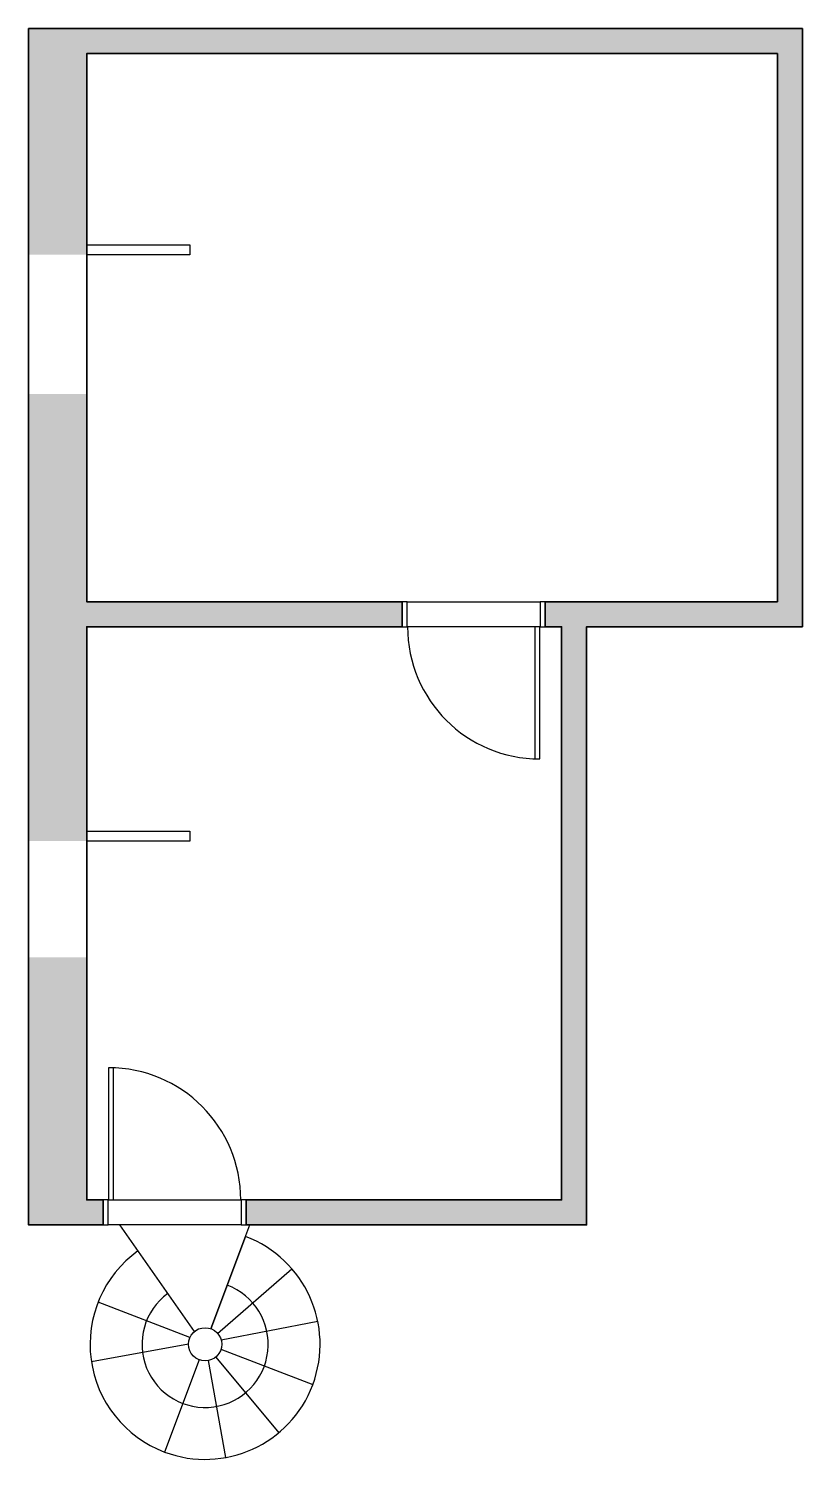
# Model space of a CAD drawing. Header units: millimetres. Extents: x -26958 to -22298, y 10192 to 18803.
import ezdxf

# ---------------------------------------------------------------- set-up
doc = ezdxf.new("R2010")
doc.units = ezdxf.units.MM
for name, color, linetype, lineweight in [('A-ALV-___-___-EXI', 250, 'Continuous', 35), ('A-ESC-___-___-EXI', 250, 'Continuous', 25), ('A-JAN-___-___-EXI', 250, 'Continuous', 25), ('A-POR-___-___-EXI', 250, 'Continuous', 25)]:
    doc.layers.add(name, color=color, linetype=linetype, lineweight=lineweight)

msp = doc.modelspace()

# ---------------------------------------------------------------- hatches: boundary and pattern name
at = {"layer": 'A-ALV-___-___-EXI'}
for points in [[(-26958.4, 17443), (-26608.4, 17443), (-26608.4, 18803), (-26958.4, 18803)], [(-26608.4, 18653), (-22448.4, 18653), (-22448.4, 18803), (-26608.4, 18803)], [(-22298.4, 15203), (-22298.4, 18803), (-22448.4, 18803), (-22448.4, 15203)], [(-26608.4, 13913), (-26608.4, 16603), (-26958.4, 16603), (-26958.4, 13913)], [(-23598.4, 11603), (-23598.4, 15203), (-23748.4, 15203), (-23748.4, 11603)], [(-26958.4, 11753), (-26608.4, 11753), (-26608.4, 13213), (-26958.4, 13213)]]:
    msp.add_hatch(color=11, dxfattribs=at).paths.add_polyline_path(points)
h = msp.add_hatch(color=11, dxfattribs=at)
h.paths.add_polyline_path([(-26608.4, 15203), (-24708.4, 15203), (-24708.4, 15353), (-26608.4, 15353)])
h.paths.add_polyline_path([(-23598.4, 15203), (-22448.4, 15203), (-22448.4, 15353), (-23848.4, 15353), (-23848.4, 15203), (-23748.4, 15203)])
h = msp.add_hatch(color=11, dxfattribs=at)
h.paths.add_polyline_path([(-26508.4, 11603), (-26508.4, 11753), (-26958.4, 11753), (-26958.4, 11603)])
h.paths.add_polyline_path([(-25648.4, 11603), (-23748.4, 11603), (-23748.4, 11753), (-25648.4, 11753)])

# ---------------------------------------------------------------- linework, layer by layer
for p, q in [((-24708.4, 15353), (-24708.4, 15203)), ((-23848.4, 15203), (-23848.4, 15353)), ((-26508.4, 11753), (-26508.4, 11603)), ((-25648.4, 11603), (-25648.4, 11753))]:
    msp.add_line(p, q, dxfattribs=at)
at = {"layer": 'A-ALV-___-___-EXI', "color": 7, "lineweight": 35}
for points in [[(-25648.4, 11603), (-23598.4, 11603), (-23598.4, 15203), (-22298.4, 15203), (-22298.4, 18803), (-26958.4, 18803), (-26958.4, 17443), (-26958.4, 11603), (-26508.4, 11603)], [(-24708.4, 15353), (-26608.4, 15353), (-26608.4, 18653), (-22448.4, 18653), (-22448.4, 15353), (-23848.4, 15353)], [(-26508.4, 11753), (-26608.4, 11753), (-26608.4, 15203), (-24708.4, 15203)], [(-23848.4, 15203), (-23748.4, 15203), (-23748.4, 11753), (-25648.4, 11753)]]:
    msp.add_lwpolyline(points, dxfattribs=at)
at = {"layer": 'A-ESC-___-___-EXI'}
for p, q in [((-25959.7, 10961), (-26409.2, 11603)), ((-25820.2, 10949.8), (-25373.2, 11338.9)), ((-25986.6, 10925.6), (-26540, 11138.1)), ((-25799.3, 10910.9), (-25217.3, 11024)), ((-25995.6, 10884.2), (-26580.1, 10778.6)), ((-25800.3, 10854.1), (-25246.9, 10641.7)), ((-25930.8, 10790.6), (-26139.3, 10235.8)), ((-25877.9, 10785.8), (-25772.5, 10202.6)), ((-25831.6, 10807.4), (-25452.1, 10352.2))]:
    msp.add_line(p, q, dxfattribs=at)
msp.add_lwpolyline([(-26299.7, 11446.7, 0.599141), (-26139.3, 10235.8, 1), (-25652, 11532.5), (-25860.5, 10977.8), (-25625.5, 11603)], format="xyb", dxfattribs=at)
msp.add_circle((-25895.6, 10884.2), 100, dxfattribs=at)
msp.add_arc((-25895.6, 10884.2), 380, 126.2677, 69.40568, dxfattribs=at)
at = {"layer": 'A-JAN-___-___-EXI'}
for points in [[(-26608.4, 17501.8), (-25988.4, 17501.8), (-25988.4, 17441.8), (-26608.4, 17441.8)], [(-26608.4, 13973), (-25988.4, 13973), (-25988.4, 13913), (-26608.4, 13913)]]:
    msp.add_lwpolyline(points, close=True, dxfattribs=at)
at = {"layer": 'A-POR-___-___-EXI'}
for p, q in [((-24678.4, 15353), (-24708.4, 15353)), ((-24678.4, 15203), (-24678.4, 15353)), ((-23848.4, 15353), (-23878.4, 15353)), ((-23878.4, 15353), (-23878.4, 15203)), ((-24708.4, 15203), (-24678.4, 15203)), ((-23880.4, 15203), (-23910.4, 15203)), ((-23910.4, 15203), (-23910.4, 14407)), ((-23880.4, 14407), (-23880.4, 15203)), ((-23878.4, 15203), (-23848.4, 15203)), ((-23910.4, 14407), (-23880.4, 14407)), ((-26446.4, 12549), (-26476.4, 12549)), ((-26476.4, 12549), (-26476.4, 11753)), ((-26446.4, 11753), (-26446.4, 12549)), ((-26478.4, 11753), (-26508.4, 11753)), ((-26478.4, 11603), (-26478.4, 11753)), ((-26476.4, 11753), (-26446.4, 11753)), ((-25648.4, 11753), (-25678.4, 11753)), ((-25678.4, 11753), (-25678.4, 11603)), ((-26508.4, 11603), (-26478.4, 11603)), ((-25678.4, 11603), (-25648.4, 11603))]:
    msp.add_line(p, q, dxfattribs=at)
at = {"layer": 'A-POR-___-___-EXI', "color": 250}
for p, q in [((-24678.4, 15353), (-23878.4, 15353)), ((-23910.4, 15203), (-24678.4, 15203)), ((-23878.4, 15203), (-23880.4, 15203)), ((-26478.4, 11753), (-26476.4, 11753)), ((-26446.4, 11753), (-25678.4, 11753)), ((-25678.4, 11603), (-26478.4, 11603))]:
    msp.add_line(p, q, dxfattribs=at)
at = {"layer": 'A-POR-___-___-EXI'}
for centre, start, end in [((-23880.4, 15203), 180, 270), ((-26476.4, 11753), 0, 90)]:
    msp.add_arc(centre, 796, start, end, dxfattribs=at)

doc.saveas('drawing.dxf')
